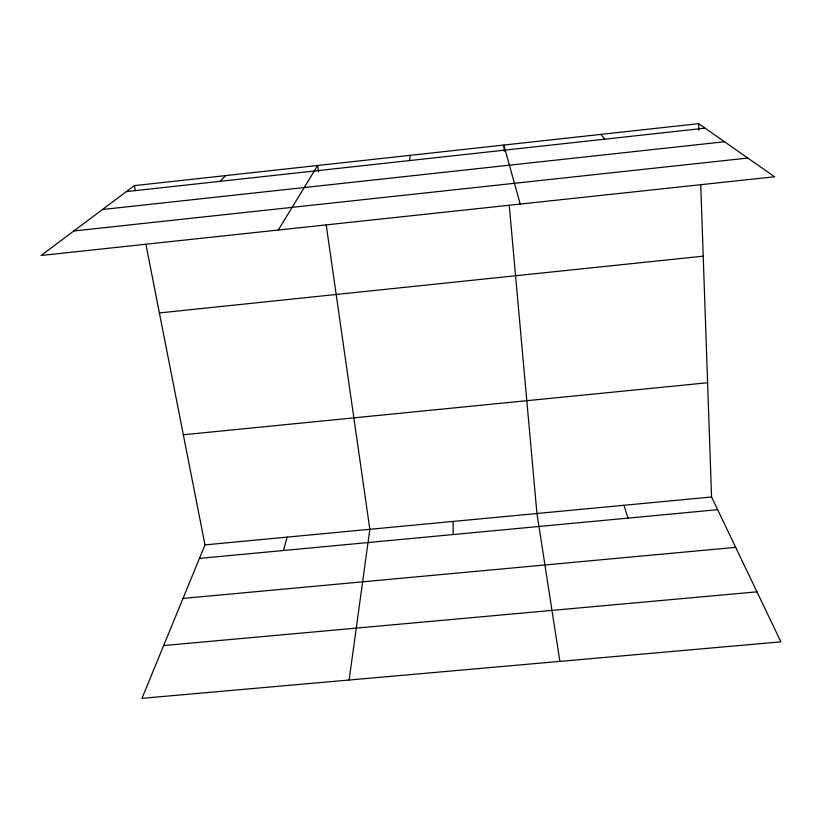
<?xml version="1.0" encoding="UTF-8"?>
<svg xmlns="http://www.w3.org/2000/svg" width="822" height="822" viewBox="0 0 822 822"><rect width="100%" height="100%" fill="white"/><g stroke="black" fill="none" stroke-linecap="round" stroke-linejoin="round"><path stroke-width="1.23" d="M349.124 680.02L369.838 529.306L326.2 224.868M409.387 160.588L410.394 155.307M283.436 550.514L287.135 537.126M145.884 244.226L204.986 544.894L141.97 698.34L780.9 641.848L711.564 496.991L700.734 184.796M278.278 230.037L317.682 165.489L318.587 171.808M219.977 181.343L225.68 175.589M134.366 185.618L41.1 255.488L774.601 176.771L698.618 123.66L134.366 185.618L135.353 190.601M126.372 191.608L705.081 128.181M102.462 209.518L724.49 141.744M73.816 230.972L747.825 158.05M159.396 312.935L703.211 256.166M183.347 434.776L707.598 382.754M204.986 544.894L711.564 496.991M199.438 558.405L717.637 509.681M183.008 598.426L735.669 547.349M163.65 645.558L756.959 591.84M600.831 134.397L604.745 139.175M623.949 505.283L627.977 518.117M520.213 204.072L503.824 145.052L504.379 151.33M559.885 661.391L536.951 513.503L509.239 205.346M698.618 123.66L698.834 130.03M453.107 521.436L453.189 534.547"/></g></svg>
